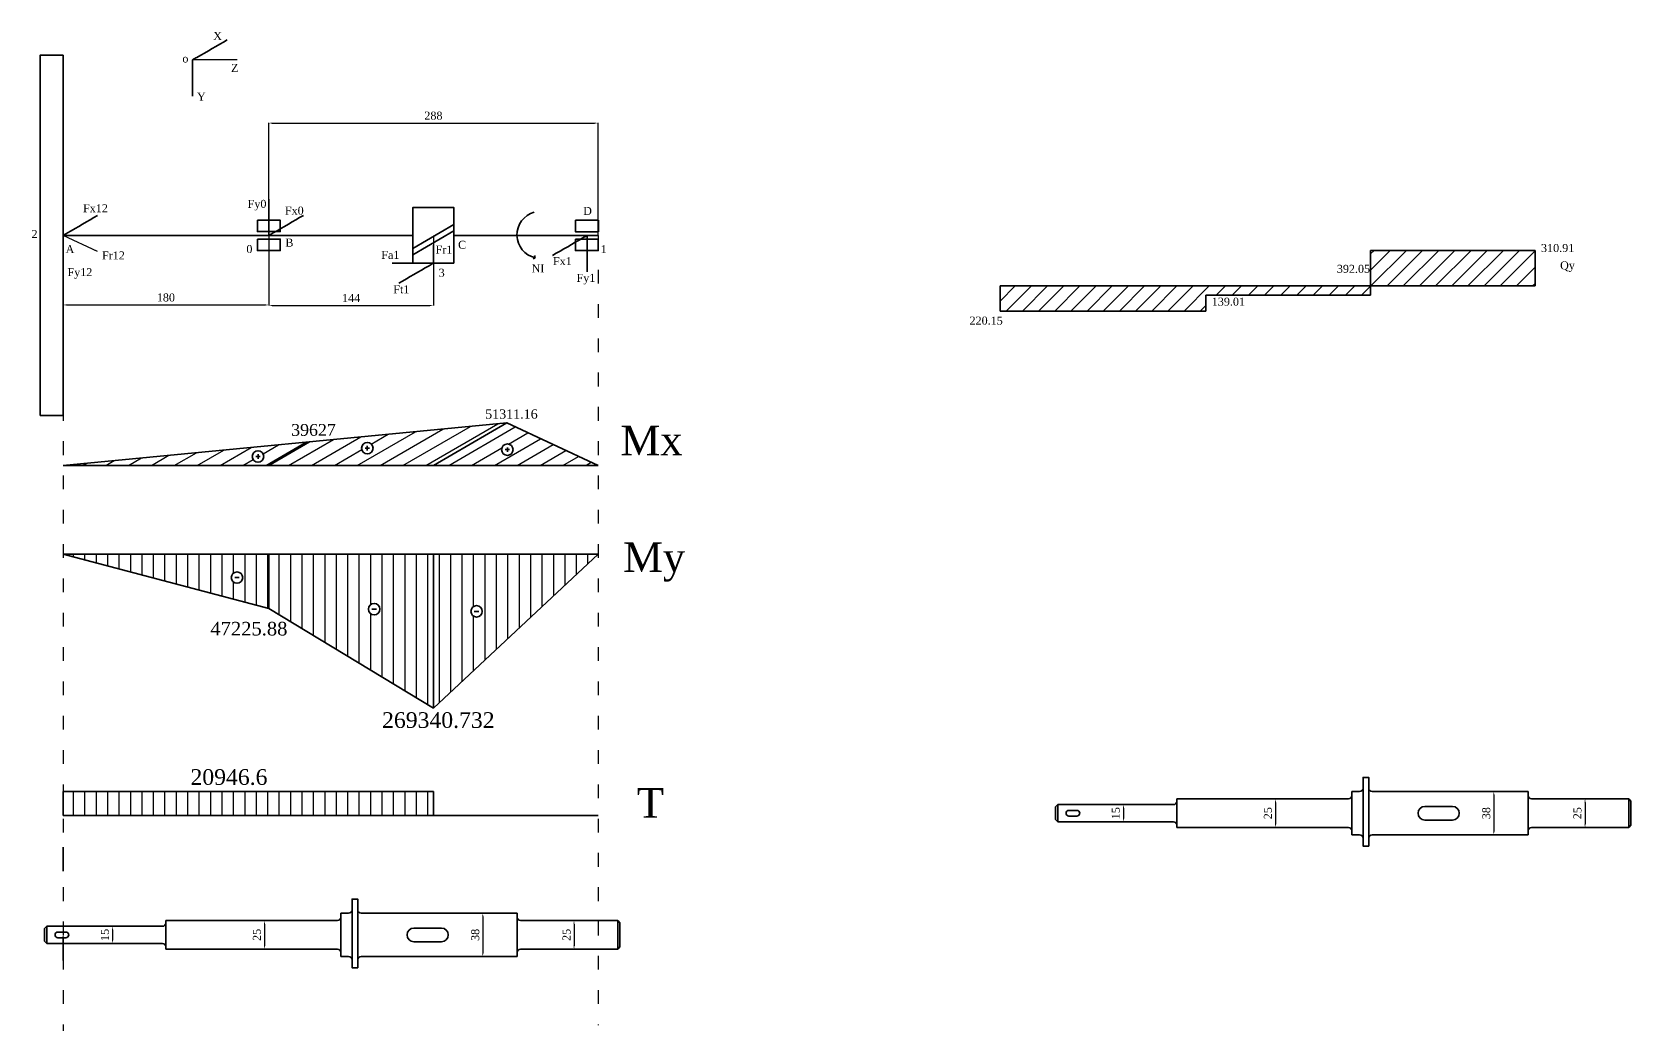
# Model space of a CAD drawing. Header units: inches. Extents: x 27 to 6622, y 41 to 2659.
# Drawn here: x 5224 to 6622, y 1785 to 2659 of the extents above; entities that cross this region are included whole.
import ezdxf

# ---------------------------------------------------------------- set-up
doc = ezdxf.new("R2010")
doc.units = ezdxf.units.IN
doc.header["$MEASUREMENT"] = 0
doc.linetypes.add('ACAD_ISO03W100', pattern=[30, 12, -18])
doc.layers.get('0').update_dxf_attribs({"lineweight": 35})
doc.layers.get('Defpoints').update_dxf_attribs({"color": 10})
doc.layers.add('AM_4', color=3, linetype='Continuous', lineweight=15)
doc.layers.add('AM_8', color=1, linetype='Continuous', lineweight=30)
doc.layers.add('Layer1', color=130, linetype='ACAD_ISO03W100')
doc.styles.get("Standard").update_dxf_attribs({"font": 'times.ttf', "height": 7})
doc.dimstyles.get("Standard").update_dxf_attribs({"dimtxt": 5, "dimasz": 3, "dimexe": 0.18, "dimexo": 0.0625, "dimgap": 3, "dimtad": 3, "dimtoh": 1, "dimdec": 0, "dimzin": 0, "dimdsep": 46, "dimtxsty": 'Standard', "dimcen": 0.09, "dimadec": 0, "dimazin": 0, "dimtfac": 1, "dimtdec": 0, "dimtofl": 0, "dimtmove": 0, "dimatfit": 3, "dimfxl": 1, "dimtolj": 1, "dimtzin": 0, "dimarcsym": 0})
doc.dimstyles.new('Standard$0', dxfattribs={"dimtxt": 5, "dimasz": 3, "dimexe": 0.18, "dimexo": 0.0625, "dimgap": 3, "dimtad": 3, "dimtoh": 1, "dimdec": 0, "dimzin": 0, "dimdsep": 46, "dimtxsty": 'Standard', "dimcen": 0.09, "dimadec": 0, "dimazin": 0, "dimtfac": 1, "dimtdec": 0, "dimtofl": 0, "dimtmove": 0, "dimatfit": 3, "dimfxl": 1, "dimtolj": 1, "dimtzin": 0, "dimarcsym": 0})
pattern_1 = [(45, (819.753, 185.174), (-7.071068, 7.071068), [])]
pattern_2 = [(30, (0, 46.716), (-5, 8.660254), [])]
pattern_3 = [(90, (0, 125.025), (-10, 6e-16), [])]

# ---------------------------------------------------------------- blocks, each defined once
blk = doc.blocks.new('*D54')
at = {"layer": 'AM_4', "color": 0, "lineweight": -2, "transparency": 16777216}
for p, q in [((5250.8, 2481), (5250.8, 2420.1)), ((5430.8, 2481), (5430.8, 2420.1)), ((5253.8, 2420.3), (5427.8, 2420.3))]:
    blk.add_line(p, q, dxfattribs=at)
at = {"layer": 'AM_4', "color": 0, "transparency": 16777216}
for points in [[(5253.8, 2420.8), (5253.8, 2419.8), (5250.8, 2420.3)], [(5427.8, 2420.8), (5427.8, 2419.8), (5430.8, 2420.3)]]:
    blk.add_solid(points, dxfattribs=at)
at = {"layer": 'Defpoints', "color": 0, "transparency": 16777216}
for p in [(5250.8, 2481.1), (5430.8, 2481.1), (5430.8, 2420.3)]:
    blk.add_point(p, dxfattribs=at)
at = {"layer": 'AM_4', "color": 0, "transparency": 16777216, "insert": (5340.8, 2426.8), "char_height": 7, "attachment_point": 5}
blk.add_mtext('\\A1;180', dxfattribs=at)
blk = doc.blocks.new('*D55')
at = {"layer": 'AM_4', "color": 0, "lineweight": -2, "transparency": 16777216}
for p, q in [((5430.8, 2481), (5430.8, 2419.7)), ((5574.8, 2481), (5574.8, 2419.7)), ((5433.8, 2419.9), (5571.8, 2419.9))]:
    blk.add_line(p, q, dxfattribs=at)
at = {"layer": 'AM_4', "color": 0, "transparency": 16777216}
for points in [[(5433.8, 2420.4), (5433.8, 2419.4), (5430.8, 2419.9)], [(5571.8, 2420.4), (5571.8, 2419.4), (5574.8, 2419.9)]]:
    blk.add_solid(points, dxfattribs=at)
at = {"layer": 'Defpoints', "color": 0, "transparency": 16777216}
for p in [(5430.8, 2481.1), (5574.8, 2481.1), (5574.8, 2419.9)]:
    blk.add_point(p, dxfattribs=at)
at = {"layer": 'AM_4', "color": 0, "transparency": 16777216, "insert": (5502.8, 2426.4), "char_height": 7, "attachment_point": 5}
blk.add_mtext('\\A1;144', dxfattribs=at)
blk = doc.blocks.new('*D56')
at = {"layer": 'AM_4', "color": 0, "lineweight": -2, "transparency": 16777216}
for p, q in [((5430.8, 2481.2), (5430.8, 2579.4)), ((5433.8, 2579.3), (5715.8, 2579.3)), ((5718.8, 2481.2), (5718.8, 2579.4))]:
    blk.add_line(p, q, dxfattribs=at)
at = {"layer": 'AM_4', "color": 0, "transparency": 16777216}
for points in [[(5433.8, 2579.8), (5433.8, 2578.8), (5430.8, 2579.3)], [(5715.8, 2579.8), (5715.8, 2578.8), (5718.8, 2579.3)]]:
    blk.add_solid(points, dxfattribs=at)
at = {"layer": 'Defpoints', "color": 0, "transparency": 16777216}
for p in [(5718.8, 2579.3), (5430.8, 2481.1), (5718.8, 2481.1)]:
    blk.add_point(p, dxfattribs=at)
at = {"layer": 'AM_4', "color": 0, "transparency": 16777216, "insert": (5574.8, 2585.8), "char_height": 7, "attachment_point": 5}
blk.add_mtext('\\A1;288', dxfattribs=at)
blk = doc.blocks.new('*D58')
at = {"color": 0, "lineweight": -2, "transparency": 16777216}
for p, q in [((5736, 1882), (5697.6, 1882)), ((5697.8, 1879), (5697.8, 1860)), ((5736, 1857), (5697.6, 1857))]:
    blk.add_line(p, q, dxfattribs=at)
at = {"color": 0, "transparency": 16777216}
for points in [[(5697.3, 1879), (5698.3, 1879), (5697.8, 1882)], [(5697.3, 1860), (5698.3, 1860), (5697.8, 1857)]]:
    blk.add_solid(points, dxfattribs=at)
at = {"layer": 'Defpoints', "color": 0, "transparency": 16777216}
for p in [(5736, 1882), (5697.8, 1857), (5736, 1857)]:
    blk.add_point(p, dxfattribs=at)
at = {"color": 0, "transparency": 16777216, "insert": (5691.3, 1869.5), "char_height": 7, "attachment_point": 5, "rotation": 90}
blk.add_mtext('\\A1;25', dxfattribs=at)
blk = doc.blocks.new('*D59')
at = {"color": 0, "lineweight": -2, "transparency": 16777216}
for p, q in [((5617.9, 1888.5), (5617.8, 1888.5)), ((5618, 1885.5), (5618, 1853.5)), ((5617.9, 1850.5), (5617.8, 1850.5))]:
    blk.add_line(p, q, dxfattribs=at)
at = {"color": 0, "transparency": 16777216}
for points in [[(5617.5, 1885.5), (5618.5, 1885.5), (5618, 1888.5)], [(5617.5, 1853.5), (5618.5, 1853.5), (5618, 1850.5)]]:
    blk.add_solid(points, dxfattribs=at)
at = {"layer": 'Defpoints', "color": 0, "transparency": 16777216}
for p in [(5618, 1888.5), (5618, 1850.5), (5618, 1850.5)]:
    blk.add_point(p, dxfattribs=at)
at = {"color": 0, "transparency": 16777216, "insert": (5611.4, 1869.5), "char_height": 7, "attachment_point": 5, "rotation": 90}
blk.add_mtext('\\A1;38', dxfattribs=at)
blk = doc.blocks.new('*D60')
at = {"color": 0, "lineweight": -2, "transparency": 16777216}
for p, q in [((5426.9, 1882), (5426.8, 1882)), ((5427, 1879), (5427, 1860)), ((5426.9, 1857), (5426.8, 1857))]:
    blk.add_line(p, q, dxfattribs=at)
at = {"color": 0, "transparency": 16777216}
for points in [[(5426.5, 1879), (5427.5, 1879), (5427, 1882)], [(5426.5, 1860), (5427.5, 1860), (5427, 1857)]]:
    blk.add_solid(points, dxfattribs=at)
at = {"layer": 'Defpoints', "color": 0, "transparency": 16777216}
for p in [(5427, 1882), (5427, 1857), (5427, 1857)]:
    blk.add_point(p, dxfattribs=at)
at = {"color": 0, "transparency": 16777216, "insert": (5420.4, 1869.5), "char_height": 7, "attachment_point": 5, "rotation": 90}
blk.add_mtext('\\A1;25', dxfattribs=at)
blk = doc.blocks.new('*D61')
at = {"color": 0, "lineweight": -2, "transparency": 16777216}
for p, q in [((5294, 1877), (5293.8, 1877)), ((5294, 1862), (5293.8, 1862)), ((5294, 1874), (5294, 1865))]:
    blk.add_line(p, q, dxfattribs=at)
at = {"color": 0, "transparency": 16777216}
for points in [[(5293.5, 1874), (5294.5, 1874), (5294, 1877)], [(5293.5, 1865), (5294.5, 1865), (5294, 1862)]]:
    blk.add_solid(points, dxfattribs=at)
at = {"layer": 'Defpoints', "color": 0, "transparency": 16777216}
for p in [(5294, 1877), (5294, 1862), (5294, 1862)]:
    blk.add_point(p, dxfattribs=at)
at = {"color": 0, "transparency": 16777216, "insert": (5287.5, 1869.5), "char_height": 7, "attachment_point": 5, "rotation": 90}
blk.add_mtext('\\A1;15', dxfattribs=at)
blk = doc.blocks.new('*D62')
at = {"color": 0, "lineweight": -2, "transparency": 16777216}
for p, q in [((6620.4, 1988.4), (6582, 1988.4)), ((6582.2, 1985.4), (6582.2, 1966.4)), ((6620.4, 1963.4), (6582, 1963.4))]:
    blk.add_line(p, q, dxfattribs=at)
at = {"color": 0, "transparency": 16777216}
for points in [[(6581.7, 1985.4), (6582.7, 1985.4), (6582.2, 1988.4)], [(6581.7, 1966.4), (6582.7, 1966.4), (6582.2, 1963.4)]]:
    blk.add_solid(points, dxfattribs=at)
at = {"layer": 'Defpoints', "color": 0, "transparency": 16777216}
for p in [(6620.4, 1988.4), (6582.2, 1963.4), (6620.4, 1963.4)]:
    blk.add_point(p, dxfattribs=at)
at = {"color": 0, "transparency": 16777216, "insert": (6575.6, 1975.9), "char_height": 7, "attachment_point": 5, "rotation": 90}
blk.add_mtext('\\A1;25', dxfattribs=at)
blk = doc.blocks.new('*D63')
at = {"color": 0, "lineweight": -2, "transparency": 16777216}
for p, q in [((6502.4, 1991.9), (6502.4, 1959.9)), ((6502.5, 1994.9), (6502.6, 1994.9)), ((6502.5, 1956.9), (6502.6, 1956.9))]:
    blk.add_line(p, q, dxfattribs=at)
at = {"color": 0, "transparency": 16777216}
for points in [[(6501.9, 1991.9), (6502.9, 1991.9), (6502.4, 1994.9)], [(6501.9, 1959.9), (6502.9, 1959.9), (6502.4, 1956.9)]]:
    blk.add_solid(points, dxfattribs=at)
at = {"layer": 'Defpoints', "color": 0, "transparency": 16777216}
for p in [(6502.4, 1994.9), (6502.4, 1956.9), (6502.4, 1956.9)]:
    blk.add_point(p, dxfattribs=at)
at = {"color": 0, "transparency": 16777216, "insert": (6495.8, 1975.9), "char_height": 7, "attachment_point": 5, "rotation": 90}
blk.add_mtext('\\A1;38', dxfattribs=at)
blk = doc.blocks.new('*D64')
at = {"color": 0, "lineweight": -2, "transparency": 16777216}
for p, q in [((6311.5, 1988.4), (6311.6, 1988.4)), ((6311.4, 1985.4), (6311.4, 1966.4)), ((6311.5, 1963.4), (6311.6, 1963.4))]:
    blk.add_line(p, q, dxfattribs=at)
at = {"color": 0, "transparency": 16777216}
for points in [[(6310.9, 1985.4), (6311.9, 1985.4), (6311.4, 1988.4)], [(6310.9, 1966.4), (6311.9, 1966.4), (6311.4, 1963.4)]]:
    blk.add_solid(points, dxfattribs=at)
at = {"layer": 'Defpoints', "color": 0, "transparency": 16777216}
for p in [(6311.4, 1988.4), (6311.4, 1963.4), (6311.4, 1963.4)]:
    blk.add_point(p, dxfattribs=at)
at = {"color": 0, "transparency": 16777216, "insert": (6304.8, 1975.9), "char_height": 7, "attachment_point": 5, "rotation": 90}
blk.add_mtext('\\A1;25', dxfattribs=at)
blk = doc.blocks.new('*D65')
at = {"color": 0, "lineweight": -2, "transparency": 16777216}
for p, q in [((6178.4, 1980.4), (6178.4, 1971.4)), ((6178.5, 1983.4), (6178.6, 1983.4)), ((6178.5, 1968.4), (6178.6, 1968.4))]:
    blk.add_line(p, q, dxfattribs=at)
at = {"color": 0, "transparency": 16777216}
for points in [[(6177.9, 1980.4), (6178.9, 1980.4), (6178.4, 1983.4)], [(6177.9, 1971.4), (6178.9, 1971.4), (6178.4, 1968.4)]]:
    blk.add_solid(points, dxfattribs=at)
at = {"layer": 'Defpoints', "color": 0, "transparency": 16777216}
for p in [(6178.4, 1983.4), (6178.4, 1968.4), (6178.4, 1968.4)]:
    blk.add_point(p, dxfattribs=at)
at = {"color": 0, "transparency": 16777216, "insert": (6171.8, 1975.9), "char_height": 7, "attachment_point": 5, "rotation": 90}
blk.add_mtext('\\A1;15', dxfattribs=at)

msp = doc.modelspace()

# ---------------------------------------------------------------- hatches: boundary and pattern name
at = {"layer": 'AM_8'}
h = msp.add_hatch(dxfattribs=at)
h.set_pattern_fill('_U', color=256, scale=10, angle=45, style=0, pattern_type=0)
h.set_pattern_definition(pattern_1)
h.paths.add_polyline_path([(6538.6, 2468), (6394.6, 2468), (6394.6, 2436.9), (6538.6, 2436.9)])
h = msp.add_hatch(dxfattribs=at)
h.set_pattern_fill('_U', color=256, scale=10, angle=45, style=0, pattern_type=0)
h.set_pattern_definition(pattern_1)
h.paths.add_polyline_path([(6070.6, 2414.9), (6250.6, 2414.9), (6250.6, 2428.8), (6394.6, 2428.8), (6394.6, 2436.9), (6070.6, 2436.9)])
h = msp.add_hatch(dxfattribs=at)
h.set_pattern_fill('_U', color=256, scale=10, angle=30, style=0, pattern_type=0)
h.set_pattern_definition(pattern_2)
h.paths.add_polyline_path([(5574.8, 2280), (5430.8, 2280), (5466.5, 2300.6), (5638.9, 2317.1)])
edge = h.paths.add_edge_path(flags=16)
edge.add_arc((5517, 2295.1), 5, 10.144, 194.1932, ccw=False)
edge.add_arc((5517, 2295.1), 5, -165.8068, 10.144, ccw=False)
h = msp.add_hatch(dxfattribs=at)
h.set_pattern_fill('_U', color=256, scale=10, angle=30, style=0, pattern_type=0)
h.set_pattern_definition(pattern_2)
h.paths.add_polyline_path([(5638.9, 2317.1), (5574.8, 2280), (5718.8, 2280)])
edge = h.paths.add_edge_path(flags=16)
edge.add_arc((5639.5, 2293.8), 5, -165.3408, 191.4592, ccw=False)
edge.add_arc((5639.5, 2293.8), 5, 191.4592, 194.6592, ccw=False)
h = msp.add_hatch(dxfattribs=at)
h.set_pattern_fill('_U', color=256, scale=10, angle=30, style=0, pattern_type=0)
h.set_pattern_definition(pattern_2)
h.paths.add_polyline_path([(5430.8, 2280), (5466.5, 2300.6), (5250.8, 2280)])
edge = h.paths.add_edge_path(flags=16)
edge.add_arc((5421.4, 2287.8), 5, -183.53, 11.4592, ccw=False)
edge.add_arc((5421.4, 2287.8), 5, 11.4592, 176.47, ccw=False)
h = msp.add_hatch(dxfattribs=at)
h.set_pattern_fill('_U', color=256, scale=10, angle=90, style=0, pattern_type=0)
h.set_pattern_definition(pattern_3)
h.paths.add_polyline_path([(5430.8, 2202.3), (5250.8, 2202.3), (5430.8, 2155)])
edge = h.paths.add_edge_path(flags=16)
edge.add_arc((5403, 2181.9), 5, -186.4522, 11.4592, ccw=False)
edge.add_arc((5403, 2181.9), 5, 11.4592, 173.5478, ccw=False)
h = msp.add_hatch(dxfattribs=at)
h.set_pattern_fill('_U', color=256, scale=10, angle=90, style=0, pattern_type=0)
h.set_pattern_definition(pattern_3)
h.paths.add_polyline_path([(5430.8, 2155), (5574.8, 2067.6), (5574.8, 2202.3), (5430.8, 2202.3)])
edge = h.paths.add_edge_path(flags=16)
edge.add_arc((5523, 2154.3), 5, -210.3946, 11.4592, ccw=False)
edge.add_arc((5523, 2154.3), 5, 11.4592, 149.6054, ccw=False)
h = msp.add_hatch(dxfattribs=at)
h.set_pattern_fill('_U', color=256, scale=10, angle=90, style=0, pattern_type=0)
h.set_pattern_definition(pattern_3)
h.paths.add_polyline_path([(5718.8, 2202.3), (5574.8, 2202.3), (5574.8, 2067.6)])
edge = h.paths.add_edge_path(flags=16)
edge.add_arc((5612.6, 2152.4), 5, -240.3593, 11.4592, ccw=False)
edge.add_arc((5612.6, 2152.4), 5, 11.4592, 119.6407, ccw=False)
h = msp.add_hatch(dxfattribs=at)
h.set_pattern_fill('_U', color=256, scale=10, angle=270, style=0, pattern_type=0)
h.set_pattern_definition([(270, (0, 48.746), (10, -2e-15), [])])
h.paths.add_polyline_path([(5250.8, 1974), (5574.8, 1974), (5574.8, 1995), (5250.8, 1995)])

# ---------------------------------------------------------------- linework, layer by layer
for p, q in [((5556.8, 2469.8), (5592.8, 2490.6)), ((5250.8, 2481.1), (5430.8, 2481.1)), ((5430.8, 2481.1), (5556.8, 2481.1)), ((5430.8, 2481.1), (5556.8, 2481.1)), ((5556.8, 2464.2), (5592.8, 2485)), ((5592.8, 2481.1), (5718.8, 2481.1)), ((5663.3, 2463.6), (5663.9, 2461.6)), ((6394.6, 2428.8), (6394.6, 2468)), ((6394.6, 2468), (6538.6, 2468)), ((6538.6, 2468), (6538.6, 2436.9)), ((5592.8, 2456.8), (5556.8, 2456.8)), ((5592.8, 2456.8), (5556.8, 2456.8)), ((5592.8, 2460.8), (5592.8, 2456.8)), ((5663.9, 2461.6), (5662.1, 2460.7)), ((6070.6, 2436.9), (6538.6, 2436.9)), ((6070.6, 2436.9), (6070.6, 2414.9)), ((6250.6, 2414.9), (6250.6, 2428.8)), ((6250.6, 2428.8), (6394.6, 2428.8)), ((6070.6, 2414.9), (6250.6, 2414.9)), ((5638.9, 2317.1), (5250.8, 2280)), ((5574.8, 2280), (5638.9, 2317.1)), ((5638.9, 2317.1), (5718.8, 2280)), ((5430.8, 2280), (5466.5, 2300.6)), ((5517, 2295.1), (5515, 2295.1)), ((5515, 2295.1), (5519, 2295.1)), ((5517, 2295.1), (5517, 2297.1)), ((5517, 2297.1), (5517, 2293.1)), ((5639.5, 2293.8), (5639.5, 2295.8)), ((5639.5, 2295.8), (5639.5, 2291.8)), ((5421.4, 2287.8), (5419.4, 2287.8)), ((5419.4, 2287.8), (5423.4, 2287.8)), ((5421.4, 2287.8), (5421.4, 2289.8)), ((5421.4, 2289.8), (5421.4, 2285.8)), ((5639.5, 2293.8), (5637.5, 2293.8)), ((5637.5, 2293.8), (5641.5, 2293.8)), ((5250.8, 2280), (5718.8, 2280)), ((5250.8, 2202.3), (5718.8, 2202.3)), ((5430.8, 2155), (5250.8, 2202.3)), ((5430.8, 2202.3), (5430.8, 2155)), ((5574.8, 2202.3), (5574.8, 2067.6)), ((5574.8, 2067.6), (5718.8, 2202.3)), ((5403, 2181.9), (5401, 2181.9)), ((5401, 2181.9), (5405, 2181.9)), ((5574.8, 2067.6), (5430.8, 2155)), ((5523, 2154.3), (5521, 2154.3)), ((5521, 2154.3), (5525, 2154.3)), ((5612.6, 2152.4), (5610.6, 2152.4)), ((5610.6, 2152.4), (5614.6, 2152.4)), ((6388, 2007.2), (6388, 1947.2)), ((6393, 1953.9), (6393, 2007.2)), ((5250.8, 1995), (5574.8, 1995)), ((5250.8, 1995), (5250.8, 1974)), ((5574.8, 1995), (5574.8, 1974)), ((6375.2, 1988.4), (6225.2, 1988.4)), ((6225.2, 1986.4), (6225.2, 1988.4)), ((6225.2, 1988.4), (6225.2, 1963.4)), ((6385, 1994.9), (6378.2, 1994.9)), ((6378.2, 1991.4), (6378.2, 1994.9)), ((6378.2, 1994.9), (6378.2, 1956.9)), ((6398.8, 1994.9), (6396, 1994.9)), ((6424.8, 1994.9), (6398.8, 1994.9)), ((6532.4, 1994.9), (6424.8, 1994.9)), ((6532.4, 1991.4), (6532.4, 1994.9)), ((6532.4, 1994.9), (6532.4, 1956.9)), ((6620.4, 1988.4), (6535.4, 1988.4)), ((6620.4, 1963.4), (6620.4, 1988.4)), ((6620.4, 1988.4), (6622.4, 1986.4)), ((6622.4, 1986.4), (6622.4, 1965.4)), ((5718.8, 1974), (5250.8, 1974)), ((6120.9, 1983.4), (6118.9, 1981.4)), ((6118.9, 1981.4), (6118.9, 1970.4)), ((6120.9, 1983.4), (6222.2, 1983.4)), ((6120.9, 1975.9), (6120.9, 1983.4)), ((6120.9, 1983.4), (6120.9, 1968.4)), ((6130.7, 1978.4), (6137.7, 1978.4)), ((6137.7, 1973.4), (6130.7, 1973.4)), ((6466.2, 1981.9), (6442.2, 1981.9)), ((6620.4, 1975.9), (6620.4, 1963.4)), ((6120.9, 1968.4), (6118.9, 1970.4)), ((6120.9, 1968.4), (6222.2, 1968.4)), ((6225.2, 1965.4), (6225.2, 1963.4)), ((6375.2, 1963.4), (6225.2, 1963.4)), ((6378.2, 1960.4), (6378.2, 1956.9)), ((6442.2, 1969.9), (6466.2, 1969.9)), ((6532.4, 1960.4), (6532.4, 1956.9)), ((6620.4, 1963.4), (6535.4, 1963.4)), ((6620.4, 1963.4), (6622.4, 1965.4)), ((5250.8, 1925.3), (5250.8, 1946.2)), ((6424.8, 1956.9), (6398.8, 1956.9)), ((5493.8, 1885), (5493.8, 1888.5)), ((5500.6, 1888.5), (5493.8, 1888.5)), ((5493.8, 1888.5), (5493.8, 1850.5)), ((5503.6, 1900.8), (5503.6, 1840.8)), ((5508.6, 1847.5), (5508.6, 1900.8)), ((5514.4, 1888.5), (5511.6, 1888.5)), ((5540.4, 1888.5), (5514.4, 1888.5)), ((5648, 1888.5), (5540.4, 1888.5)), ((5648, 1885), (5648, 1888.5)), ((5648, 1888.5), (5648, 1850.5)), ((5236.5, 1877), (5234.5, 1875)), ((5234.5, 1875), (5234.5, 1864)), ((5236.5, 1877), (5337.8, 1877)), ((5236.5, 1869.5), (5236.5, 1877)), ((5236.5, 1877), (5236.5, 1862)), ((5490.8, 1882), (5340.8, 1882)), ((5340.8, 1880), (5340.8, 1882)), ((5340.8, 1882), (5340.8, 1857)), ((5581.8, 1875.5), (5557.8, 1875.5)), ((5736, 1882), (5651, 1882)), ((5736, 1857), (5736, 1882)), ((5736, 1882), (5738, 1880)), ((5738, 1880), (5738, 1859)), ((5236.5, 1862), (5234.5, 1864)), ((5236.5, 1862), (5337.8, 1862)), ((5246.3, 1872), (5253.3, 1872)), ((5253.3, 1867), (5246.3, 1867)), ((5250.8, 1868.1), (5250.8, 1847.2)), ((5557.8, 1863.5), (5581.8, 1863.5)), ((5736, 1869.5), (5736, 1857)), ((5340.8, 1859), (5340.8, 1857)), ((5490.8, 1857), (5340.8, 1857)), ((5493.8, 1854), (5493.8, 1850.5)), ((5540.4, 1850.5), (5514.4, 1850.5)), ((5648, 1854), (5648, 1850.5)), ((5736, 1857), (5651, 1857)), ((5736, 1857), (5738, 1859))]:
    msp.add_line(p, q)
for points in [[(5230.8, 2323.6), (5250.8, 2323.6), (5250.8, 2638.6), (5230.8, 2638.6)], [(5420.9, 2494.4), (5440.9, 2494.4), (5440.9, 2484.4), (5420.9, 2484.4)], [(5699.1, 2494.3), (5719.1, 2494.3), (5719.1, 2484.3), (5699.1, 2484.3)], [(5420.8, 2477.9), (5440.8, 2477.9), (5440.8, 2467.9), (5420.8, 2467.9)], [(5699, 2477.8), (5719, 2477.8), (5719, 2467.8), (5699, 2467.8)]]:
    msp.add_lwpolyline(points, close=True)
for points in [[(5592.8, 2456.8), (5592.8, 2456.8), (5592.8, 2505.4), (5556.8, 2505.4), (5556.8, 2456.8)], [(6532.4, 1994.9), (6424.8, 1994.9)], [(6532.4, 1956.9), (6424.8, 1956.9)], [(5648, 1888.5), (5540.4, 1888.5)], [(5648, 1850.5), (5540.4, 1850.5)]]:
    msp.add_lwpolyline(points)
for points in [[(6398.8, 1994.9), (6396, 1994.9, -0.414214), (6393, 1997.9), (6393, 2007.2), (6388, 2007.2), (6388, 1997.9, -0.414214), (6385, 1994.9), (6378.2, 1994.9)], [(6398.8, 1956.9), (6396, 1956.9, 0.414214), (6393, 1953.9), (6393, 1947.2), (6388, 1947.2), (6388, 1953.9, 0.414214), (6385, 1956.9), (6378.2, 1956.9)], [(5514.4, 1888.5), (5511.6, 1888.5, -0.414214), (5508.6, 1891.5), (5508.6, 1900.8), (5503.6, 1900.8), (5503.6, 1891.5, -0.414214), (5500.6, 1888.5), (5493.8, 1888.5)], [(5514.4, 1850.5), (5511.6, 1850.5, 0.414214), (5508.6, 1847.5), (5508.6, 1840.8), (5503.6, 1840.8), (5503.6, 1847.5, 0.414214), (5500.6, 1850.5), (5493.8, 1850.5)]]:
    msp.add_lwpolyline(points, format="xyb")
for centre in [(5517, 2295.1), (5639.5, 2293.8), (5421.4, 2287.8), (5403, 2181.9), (5523, 2154.3), (5612.6, 2152.4)]:
    msp.add_circle(centre, 5)
for centre, radius, start, end in [((5668.4, 2481.6), 20.5, 105.6823, 257.0737), ((6222.2, 1986.4), 3, 270, 0), ((6375.2, 1991.4), 3, 270, 0), ((6535.4, 1991.4), 3, 180, 270), ((6130.7, 1975.9), 2.5, 90, 270), ((6137.7, 1975.9), 2.5, 270, 90), ((6442.2, 1975.9), 6, 90, 270), ((6466.2, 1975.9), 6, 270, 90), ((6222.2, 1965.4), 3, 0, 90), ((6375.2, 1960.4), 3, 0, 90), ((6535.4, 1960.4), 3, 90, 180), ((5337.8, 1880), 3, 270, 0), ((5490.8, 1885), 3, 270, 0), ((5557.8, 1869.5), 6, 90, 270), ((5581.8, 1869.5), 6, 270, 90), ((5651, 1885), 3, 180, 270), ((5246.3, 1869.5), 2.5, 90, 270), ((5253.3, 1869.5), 2.5, 270, 90), ((5337.8, 1859), 3, 0, 90), ((5490.8, 1854), 3, 0, 90), ((5651, 1854), 3, 90, 180)]:
    msp.add_arc(centre, radius, start, end)
at = {"layer": 'Layer1'}
for p, q in [((5250.8, 2481.1), (5250.8, 1785.5)), ((5718.8, 2481.1), (5718.8, 1790.5))]:
    msp.add_line(p, q, dxfattribs=at)

# ---------------------------------------------------------------- texts
at = {"insert": (5660.7, 2455.8), "char_height": 7, "width": 42.165, "attachment_point": 1}
msp.add_mtext('\\A1;NI', dxfattribs=at)
at = {"layer": 'AM_8', "attachment_point": 1}
for s, insert, char_height, width in [('X', (5382.2, 2659), 7, 6.738), ('o', (5355.2, 2639.3), 7, 6.738), ('Z', (5397.8, 2631.1), 7, 6.738), ('Y', (5368, 2606), 7, 6.738), ('Fx12', (5268.3, 2508.4), 7, 6.738), ('Fy0', (5412.3, 2512.2), 7, 6.738), ('Fx0', (5444.9, 2506.3), 7, 6.738), ('D', (5705.8, 2506), 7, 6.738), ('B', (5445.3, 2478.3), 7, 6.738), ('C', (5596.4, 2476.4), 7, 6.738), ('A', (5253.1, 2472.6), 7, 6.738), ('Fr12', (5284.9, 2467.1), 7, 6.738), ('Fa1', (5529.2, 2467.6), 7, 6.738), ('Fr1', (5576.7, 2472.2), 7, 6.738), ('Fx1', (5679.4, 2462.1), 7, 6.738), ('310.91', (6543.7, 2473.6), 7, 6.738), ('Fy12', (5254.7, 2452.5), 7, 6.738), ('392.05', (6365.1, 2455.4), 7, 6.738), ('Qy', (6560.4, 2458.4), 7, 6.738), ('Ft1', (5539.7, 2437.5), 7, 6.738), ('Fy1', (5700, 2447.5), 7, 6.738), ('139.01', (6255.7, 2426.7), 7, 6.738), ('220.15', (6043.8, 2410.1), 7, 6.738), ('51311.16', (5620.1, 2329), 8.11, 7.807), ('39627', (5450.4, 2316.2), 10.33, 9.941), ('Mx', (5738.5, 2314.7), 25.86, 151.788), ('My', (5740.8, 2212.7), 25.86, 151.788), ('47225.88', (5379.7, 2143.2), 11.9, 11.459), ('269340.732', (5529.9, 2064.2), 13.72, 13.723), ('20946.6', (5362.3, 2014.4), 13.72, 13.723), ('T', (5752.7, 1997.9), 25.9, 151.788)]:
    msp.add_mtext(s, dxfattribs=dict(at, insert=insert, char_height=char_height, width=width))
at = {"layer": 'Defpoints', "char_height": 7, "width": 8.042, "attachment_point": 1}
for s, insert in [('2', (5223.2, 2485.8)), ('0', (5411.2, 2472.7)), ('1', (5721.1, 2472.6)), ('3', (5579.4, 2452))]:
    msp.add_mtext(s, dxfattribs=dict(at, insert=insert))

# ---------------------------------------------------------------- dimensions: what is measured, and where the dimension line sits
for base, p1, p2, angle, picture, middle in [((6311.4, 1963.4), (6311.4, 1988.4), (6311.4, 1963.4), 270, '*D64', (6304.8, 1975.9)), ((6502.4, 1956.9), (6502.4, 1994.9), (6502.4, 1956.9), 270, '*D63', (6495.8, 1975.9)), ((6178.4, 1968.4), (6178.4, 1983.4), (6178.4, 1968.4), 90, '*D65', (6171.8, 1975.9)), ((5618, 1850.5), (5618, 1888.5), (5618, 1850.5), 270, '*D59', (5611.4, 1869.5)), ((5294, 1862), (5294, 1877), (5294, 1862), 90, '*D61', (5287.5, 1869.5)), ((5427, 1857), (5427, 1882), (5427, 1857), 270, '*D60', (5420.4, 1869.5))]:
    dim = msp.add_linear_dim(base=base, p1=p1, p2=p2, angle=angle, dimstyle='Standard$0')
    dim.commit()
    dim.dimension.update_dxf_attribs({"geometry": picture, "text_midpoint": middle})
for base, p1, p2, picture, middle in [((6582.2, 1963.4), (6620.4, 1988.4), (6620.4, 1963.4), '*D62', (6582.2, 1975.9)), ((5697.8, 1857), (5736, 1882), (5736, 1857), '*D58', (5697.8, 1869.5))]:
    dim = msp.add_linear_dim(base=base, p1=p1, p2=p2, angle=90, dimstyle='Standard$0')
    dim.commit()
    dim.dimension.update_dxf_attribs({"geometry": picture, "text_midpoint": middle, "dimtype": 160})
at = {"layer": 'AM_4'}
dim = msp.add_linear_dim(base=(5718.8, 2579.3), p1=(5430.8, 2481.1), p2=(5718.8, 2481.1), dimstyle='Standard$0', dxfattribs=at)
dim.commit()
dim.dimension.update_dxf_attribs({"geometry": '*D56', "text_midpoint": (5574.8, 2585.8)})
for base, p1, p2, picture, middle in [((5430.8, 2420.3), (5250.8, 2481.1), (5430.8, 2481.1), '*D54', (5340.8, 2420.3)), ((5574.8, 2419.9), (5430.8, 2481.1), (5574.8, 2481.1), '*D55', (5502.8, 2419.9))]:
    dim = msp.add_linear_dim(base=base, p1=p1, p2=p2, dimstyle='Standard', dxfattribs=at)
    dim.commit()
    dim.dimension.update_dxf_attribs({"geometry": picture, "text_midpoint": middle, "dimtype": 160})

# ---------------------------------------------------------------- leaders
at = {"layer": 'AM_8', "path_type": 1}
for points in [[(5394.5, 2652.1), (5368, 2636.8), (5364.1, 2634.6)], [(5364.1, 2602.8), (5364.1, 2634.6)], [(5430.8, 2512.8), (5430.8, 2481.1)], [(5281.1, 2498.6), (5254.7, 2483.3), (5250.8, 2481.1)], [(5461.1, 2498.6), (5434.7, 2483.3), (5430.8, 2481.1)], [(5250.8, 2449.4), (5250.8, 2481.1)], [(5679, 2463.6), (5705.5, 2478.9), (5709.3, 2481.1)], [(5709.3, 2449.4), (5709.3, 2481.1)], [(5574.8, 2472.6), (5574.8, 2456.8)], [(5538.8, 2456.8), (5574.8, 2456.8), (5556.8, 2456.8)], [(5544.5, 2439.3), (5571, 2454.6), (5574.8, 2456.8)]]:
    msp.add_leader(points, dimstyle='Standard', override={"dimgap": 3, "dimtad": 0}, dxfattribs=at)
at = {"layer": 'AM_8'}
for points in [[(5403.2, 2634.6), (5364.1, 2634.6)], [(5281.1, 2466.9), (5250.8, 2481.1)]]:
    msp.add_leader(points, dimstyle='Standard', override={"dimgap": 3, "dimtad": 0}, dxfattribs=at)

doc.saveas('drawing.dxf')
